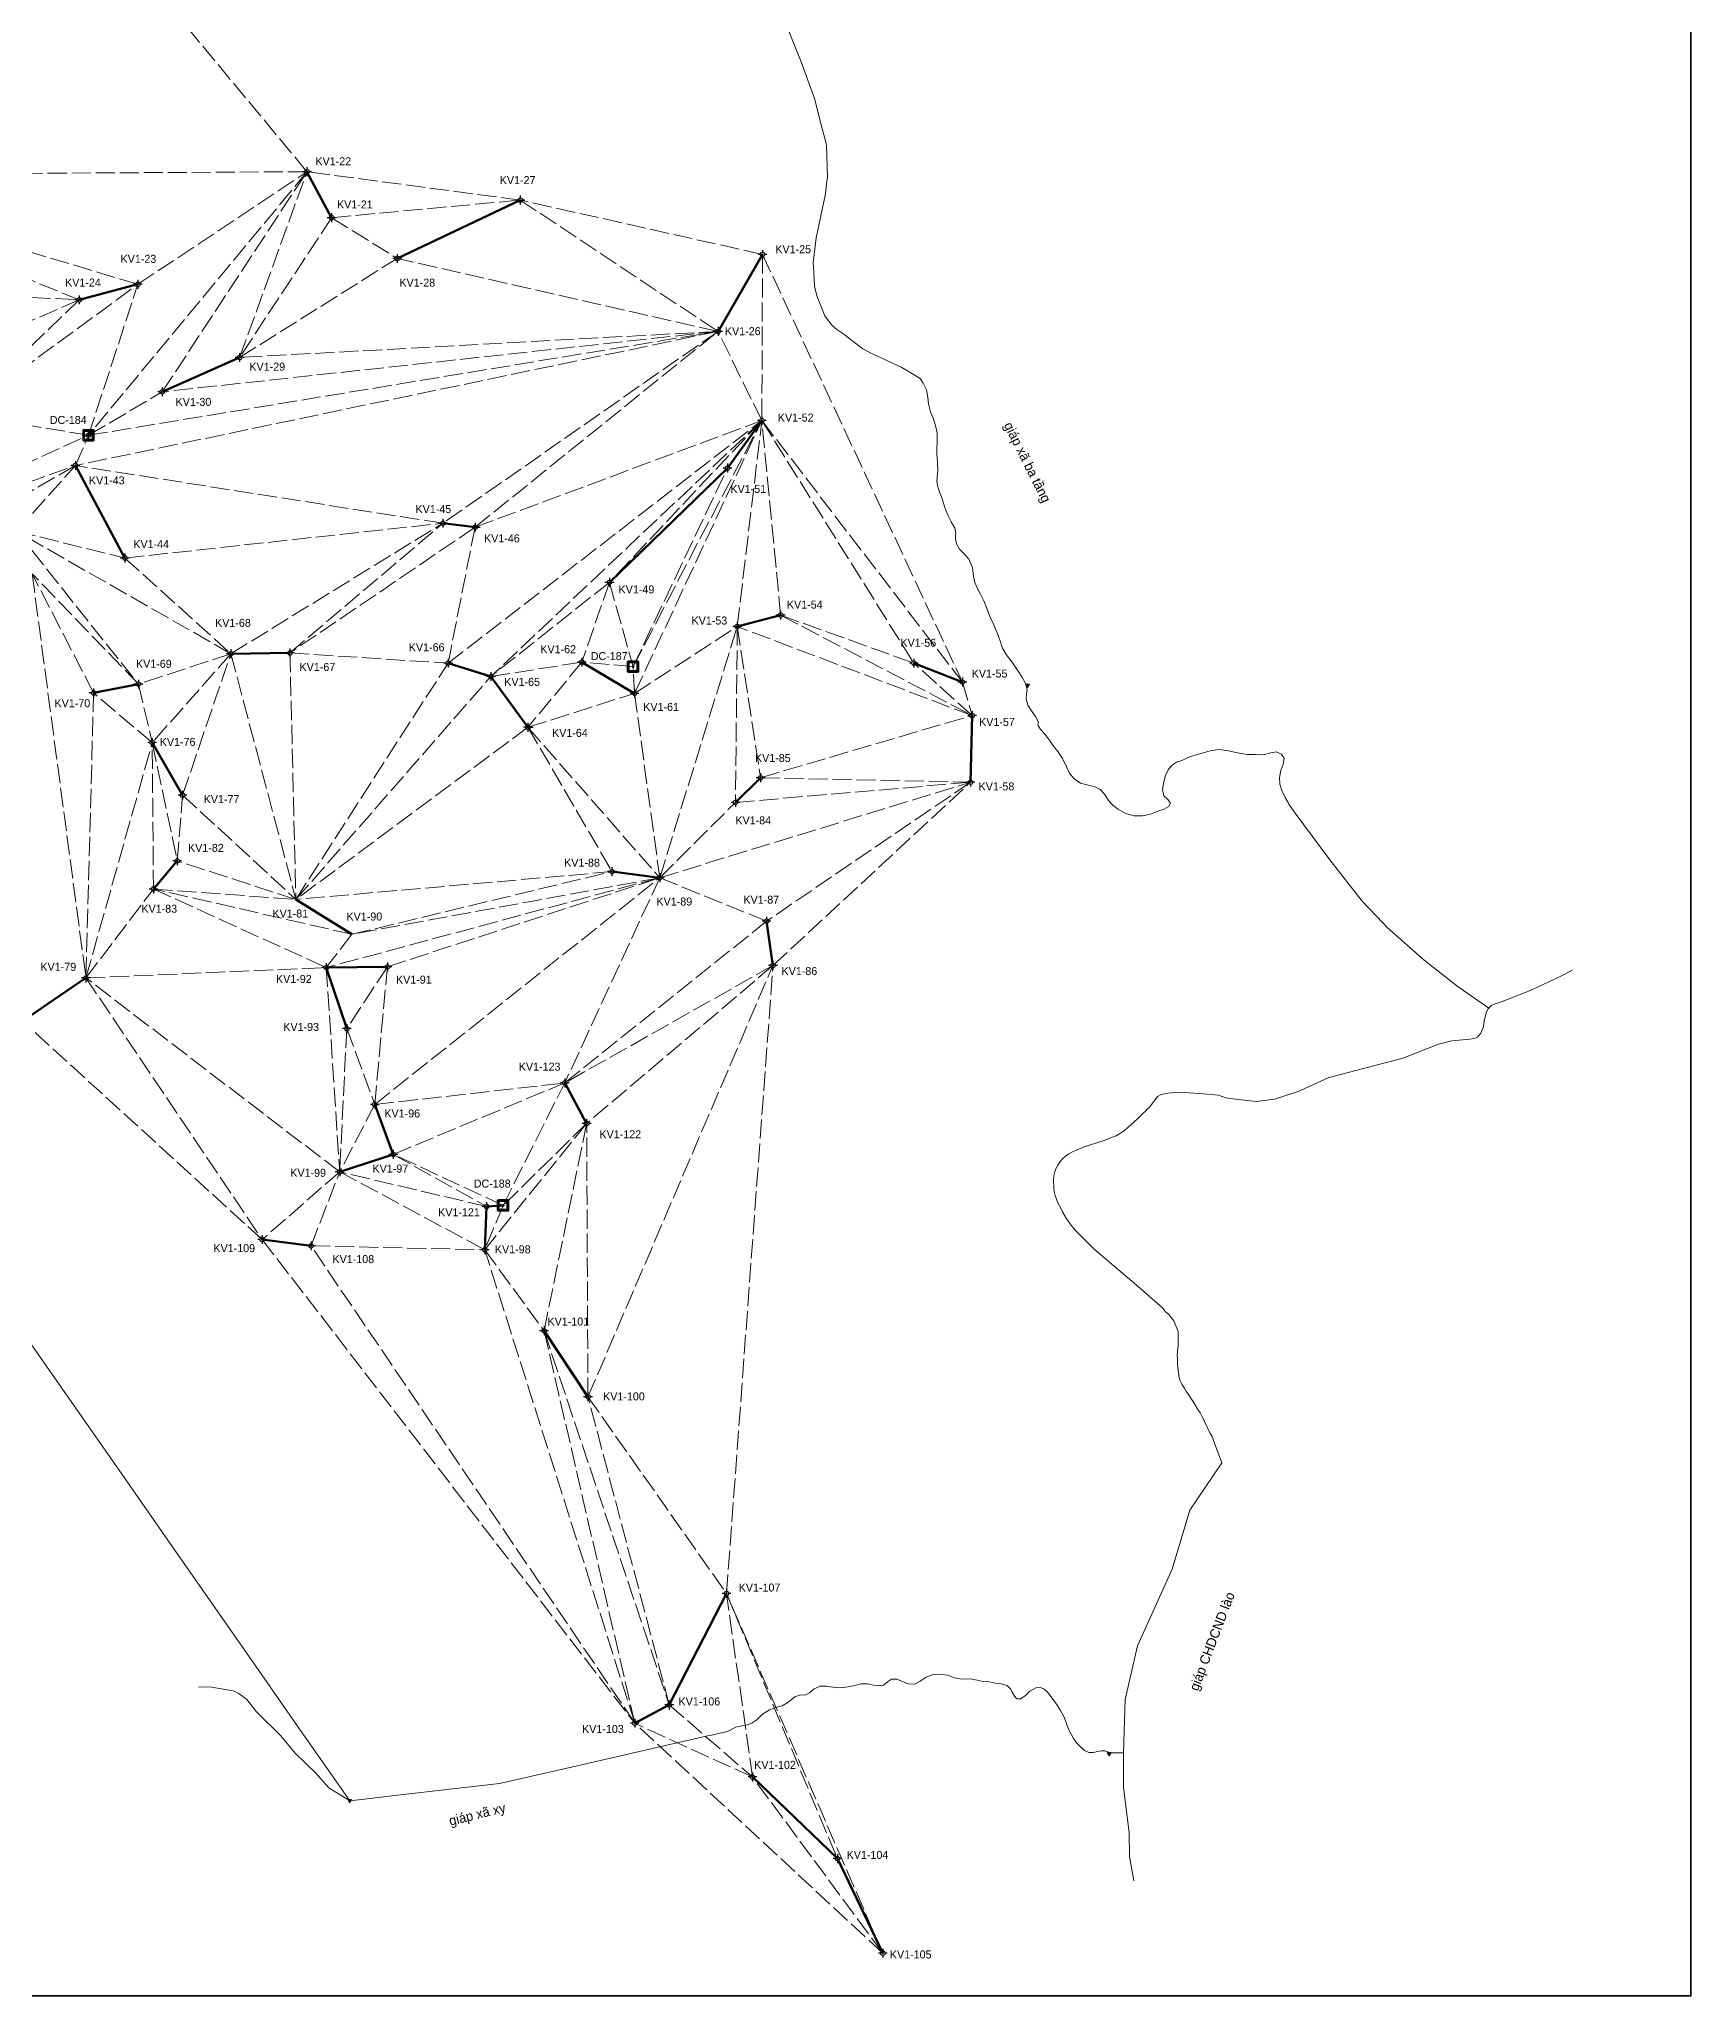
# Model space of a CAD drawing. Header units: metres. Extents: x 548690 to 557372, y 1818779 to 1828725.
# Drawn here: x 552214 to 557372, y 1818779 to 1824892 of the extents above; entities that cross this region are included whole.
import ezdxf
from ezdxf.enums import TextEntityAlignment as Align

# ---------------------------------------------------------------- set-up
doc = ezdxf.new("R2010")
doc.units = ezdxf.units.M
doc.header["$LTSCALE"] = 10
doc.linetypes.add('DOT_DASHED', pattern=[7.7, 5, -1.2, 0.3, -1.2])
doc.linetypes.add('LONG_DASHED', pattern=[7.5, 6, -1.5])
for name, color, linetype, lineweight in [('14', 7, 'Continuous', 70), ('3', 7, 'Continuous', 70), ('40', 7, 'Continuous', 13), ('46', 7, 'Continuous', 13), ('47', 7, 'Continuous', 13), ('55', 7, 'Continuous', 35), ('8', 7, 'Continuous', 25), ('9', 7, 'LONG_DASHED', 13)]:
    doc.layers.add(name, color=color, linetype=linetype, lineweight=lineweight)

msp = doc.modelspace()

# ---------------------------------------------------------------- hatches: boundary and pattern name
at = {"layer": '14'}
for points in [[(552368.8, 1823654.64, 1), (552366.4, 1823654.64, 1)], [(554069.86, 1822931.9, 1), (554067.46, 1822931.9, 1)], [(553663.81, 1821248.74, 1), (553661.41, 1821248.74, 1)]]:
    msp.add_hatch(color=256, dxfattribs=at).paths.add_polyline_path(points)
at = {"layer": '47'}
for points in [[(555294.3, 1822876.82), (555306.3, 1822876.82), (555300.3, 1822866.43)], [(555294.3, 1822876.82), (555306.3, 1822876.82), (555300.3, 1822866.43)], [(555549.55, 1819539.45), (555561.55, 1819539.45), (555555.55, 1819529.06)], [(553177.27, 1819392.71), (553189.27, 1819392.71), (553183.27, 1819382.32)]]:
    msp.add_hatch(color=256, dxfattribs=at).paths.add_polyline_path(points)
at = {"layer": '8'}
for points in [[(553051.8, 1824477.94, 1), (553048.5, 1824477.94, 1)], [(553718.03, 1824389.44, 1), (553714.73, 1824389.44, 1)], [(553128.83, 1824334.34, 1), (553125.53, 1824334.34, 1)], [(553333.3, 1824207, 1), (553330, 1824207, 1)], [(554474.5, 1824219.59, 1), (554471.2, 1824219.59, 1)], [(552523.59, 1824126.22, 1), (552520.29, 1824126.22, 1)], [(552340.32, 1824077.59, 1), (552337.02, 1824077.59, 1)], [(554335.56, 1823979.18, 1), (554332.26, 1823979.18, 1)], [(552841.4, 1823897.69, 1), (552838.1, 1823897.69, 1)], [(552599.73, 1823790.39, 1), (552596.43, 1823790.39, 1)], [(552369.27, 1823654.61, 1), (552365.97, 1823654.61, 1)], [(554472.38, 1823700.6, 1), (554469.08, 1823700.6, 1)], [(552328.42, 1823560.12, 1), (552325.12, 1823560.12, 1)], [(554365.15, 1823552.19, 1), (554361.85, 1823552.19, 1)], [(553476.53, 1823379.83, 1), (553473.23, 1823379.83, 1)], [(553576.54, 1823367.32, 1), (553573.24, 1823367.32, 1)], [(552483.08, 1823271.2, 1), (552479.78, 1823271.2, 1)], [(553996.14, 1823194.99, 1), (553992.84, 1823194.99, 1)], [(554395.74, 1823057.37, 1), (554392.44, 1823057.37, 1)], [(554531.16, 1823092.61, 1), (554527.86, 1823092.61, 1)], [(552814.08, 1822972.18, 1), (552810.78, 1822972.18, 1)], [(552998.54, 1822974.49, 1), (552995.24, 1822974.49, 1)], [(553492.45, 1822942.53, 1), (553489.15, 1822942.53, 1)], [(553910.44, 1822945.72, 1), (553907.14, 1822945.72, 1)], [(554946.94, 1822942.91, 1), (554943.64, 1822942.91, 1)], [(552525.2, 1822877.31, 1), (552521.9, 1822877.31, 1)], [(553626.31, 1822901.29, 1), (553623.01, 1822901.29, 1)], [(555098.78, 1822883.78, 1), (555095.48, 1822883.78, 1)], [(552385.37, 1822849.55, 1), (552382.07, 1822849.55, 1)], [(554074.92, 1822848.25, 1), (554071.62, 1822848.25, 1)], [(553741.96, 1822742.3, 1), (553738.66, 1822742.3, 1)], [(555129.12, 1822779.15, 1), (555125.82, 1822779.15, 1)], [(552568.43, 1822694.53, 1), (552565.13, 1822694.53, 1)], [(554468.59, 1822584.94, 1), (554465.29, 1822584.94, 1)], [(555124.15, 1822570.75, 1), (555120.85, 1822570.75, 1)], [(552663.26, 1822530.47, 1), (552659.96, 1822530.47, 1)], [(554389.95, 1822507.71, 1), (554386.65, 1822507.71, 1)], [(552646.55, 1822324.94, 1), (552643.25, 1822324.94, 1)], [(554004.36, 1822291.56, 1), (554001.06, 1822291.56, 1)], [(554153.56, 1822272.42, 1), (554150.26, 1822272.42, 1)], [(552572.09, 1822237.15, 1), (552568.79, 1822237.15, 1)], [(554487.11, 1822136.74, 1), (554483.81, 1822136.74, 1)], [(552361.35, 1821959.38, 1), (552358.05, 1821959.38, 1)], [(553112.17, 1821991.59, 1), (553108.87, 1821991.59, 1)], [(553302.77, 1821993.9, 1), (553299.47, 1821993.9, 1)], [(554507.18, 1821998.48, 1), (554503.88, 1821998.48, 1)], [(553176.12, 1821800.98, 1), (553172.82, 1821800.98, 1)], [(553856.87, 1821631.31, 1), (553853.57, 1821631.31, 1)], [(553263.41, 1821564.01, 1), (553260.11, 1821564.01, 1)], [(553925.2, 1821504.67, 1), (553921.9, 1821504.67, 1)], [(553321.24, 1821408.25, 1), (553317.94, 1821408.25, 1)], [(553153.95, 1821353.58, 1), (553150.65, 1821353.58, 1)], [(553612.52, 1821245.42, 1), (553609.22, 1821245.42, 1)], [(552911.68, 1821142.06, 1), (552908.38, 1821142.06, 1)], [(553064.48, 1821122.27, 1), (553061.18, 1821122.27, 1)], [(553606.96, 1821110.36, 1), (553603.66, 1821110.36, 1)], [(553792.12, 1820857.39, 1), (553788.82, 1820857.39, 1)], [(553929.43, 1820651.01, 1), (553926.13, 1820651.01, 1)], [(554362.14, 1820036.27, 1), (554358.84, 1820036.27, 1)], [(554183.32, 1819688.29, 1), (554180.02, 1819688.29, 1)], [(554075.7, 1819631.27, 1), (554072.4, 1819631.27, 1)], [(554442.95, 1819463.19, 1), (554439.65, 1819463.19, 1)], [(554708.4, 1819208.23, 1), (554705.1, 1819208.23, 1)], [(554850.23, 1818912.85, 1), (554846.93, 1818912.85, 1)]]:
    msp.add_hatch(color=256, dxfattribs=at).paths.add_polyline_path(points)

# ---------------------------------------------------------------- linework, layer by layer
at = {"layer": '14'}
for p, q in [((553050.13, 1824477.97), (553127.16, 1824334.37)), ((553331.63, 1824207.03), (553716.36, 1824389.47)), ((554333.89, 1823979.21), (554472.83, 1824219.62)), ((552338.65, 1824077.62), (552521.92, 1824126.25)), ((552839.73, 1823897.72), (552598.06, 1823790.42)), ((552481.41, 1823271.23), (552326.75, 1823560.15)), ((553474.86, 1823379.86), (553574.87, 1823367.35)), ((552996.87, 1822974.52), (552812.41, 1822972.21)), ((554945.27, 1822942.94), (555097.11, 1822883.81)), ((552383.7, 1822849.58), (552523.53, 1822877.34)), ((555127.45, 1822779.18), (555122.48, 1822570.78)), ((552566.76, 1822694.56), (552661.59, 1822530.5)), ((552359.68, 1821959.41), (552161.82, 1821824.34)), ((553110.5, 1821991.62), (553301.1, 1821993.93)), ((553174.45, 1821801.01), (553110.5, 1821991.62)), ((553923.53, 1821504.7), (553855.2, 1821631.34)), ((553261.74, 1821564.04), (553319.57, 1821408.28)), ((553319.57, 1821408.28), (553152.28, 1821353.61)), ((553610.85, 1821245.45), (553605.29, 1821110.39)), ((553062.81, 1821122.3), (552910.01, 1821142.09)), ((553790.45, 1820857.42), (553927.76, 1820651.04)), ((554706.73, 1819208.26), (554848.56, 1818912.88))]:
    msp.add_line(p, q, dxfattribs=at)
for points in [[(552381.6, 1823640.64), (552353.6, 1823640.64), (552353.6, 1823668.64), (552351.6, 1823670.64), (552351.6, 1823638.64), (552383.6, 1823638.64)], [(552351.6, 1823670.64), (552383.6, 1823670.64), (552383.6, 1823638.64), (552381.6, 1823640.64), (552381.6, 1823668.64), (552353.6, 1823668.64)], [(552353.6, 1823668.64), (552381.6, 1823668.64), (552381.6, 1823640.64), (552353.6, 1823640.64)], [(554082.66, 1822917.9), (554054.66, 1822917.9), (554054.66, 1822945.9), (554052.66, 1822947.9), (554052.66, 1822915.9), (554084.66, 1822915.9)], [(554052.66, 1822947.9), (554084.66, 1822947.9), (554084.66, 1822915.9), (554082.66, 1822917.9), (554082.66, 1822945.9), (554054.66, 1822945.9)], [(554054.66, 1822945.9), (554082.66, 1822945.9), (554082.66, 1822917.9), (554054.66, 1822917.9)], [(553676.61, 1821234.74), (553648.61, 1821234.74), (553648.61, 1821262.74), (553646.61, 1821264.74), (553646.61, 1821232.74), (553678.61, 1821232.74)], [(553646.61, 1821264.74), (553678.61, 1821264.74), (553678.61, 1821232.74), (553676.61, 1821234.74), (553676.61, 1821262.74), (553648.61, 1821262.74)], [(553648.61, 1821262.74), (553676.61, 1821262.74), (553676.61, 1821234.74), (553648.61, 1821234.74)]]:
    msp.add_lwpolyline(points, close=True, dxfattribs=at)
for points in [[(554470.71, 1823700.63), (554363.48, 1823552.22), (553994.47, 1823195.02)], [(554074.03, 1819631.3), (554181.65, 1819688.32), (554360.47, 1820036.3)]]:
    msp.add_lwpolyline(points, dxfattribs=at)
for centre in [(552367.6, 1823654.64), (554068.66, 1822931.9), (553662.61, 1821248.74)]:
    msp.add_circle(centre, 1.2, dxfattribs=at)
at = {"layer": '3', "lineweight": 53}
for p, q in [((554529.49, 1823092.64), (554394.07, 1823057.4)), ((554466.92, 1822584.97), (554388.28, 1822507.74))]:
    msp.add_line(p, q, dxfattribs=at)
at = {"layer": '3'}
for p, q in [((553908.77, 1822945.75), (554073.25, 1822848.28)), ((552644.88, 1822324.97), (552570.42, 1822237.18)), ((554002.69, 1822291.59), (554151.89, 1822272.45)), ((553190.23, 1822095.71), (553015.41, 1822204.68)), ((554485.44, 1822136.77), (554505.51, 1821998.5)), ((553610.85, 1821245.45), (553662.61, 1821248.74)), ((554441.28, 1819463.22), (554706.73, 1819208.26))]:
    msp.add_line(p, q, dxfattribs=at)
msp.add_lwpolyline([(553740.29, 1822742.33), (553624.64, 1822901.32), (553490.78, 1822942.56)], dxfattribs=at)
at = {"layer": '40'}
msp.add_line((556242.21, 1821648.14), (556365.36, 1821680.57), dxfattribs=at)
for points in [[(556741.63, 1821864.95), (556749.08, 1821873.34), (556760.89, 1821879), (556783.21, 1821885.71), (556813.23, 1821896.9), (556877.96, 1821923.41), (556966.24, 1821964.63), (557002.52, 1821984.14)], [(556724.43, 1821808.04), (556726.87, 1821825.19), (556733.51, 1821853.23), (556739.66, 1821862.74), (556741.63, 1821864.95)], [(556480.73, 1821712.35), (556584.1, 1821752.1), (556625.65, 1821762.99), (556682.34, 1821767.83), (556696.49, 1821770.24), (556706.15, 1821774.27), (556715.87, 1821787), (556723.86, 1821804.08), (556724.43, 1821808.04)], [(556365.36, 1821680.57), (556469.17, 1821707.91), (556480.73, 1821712.35)], [(556143.11, 1821604.05), (556153.01, 1821607.25), (556241.63, 1821647.99), (556242.21, 1821648.14)], [(555599.96, 1819538.54), (555605.29, 1819705.11), (555643.53, 1819873.23), (555752.78, 1820112.42), (555807.43, 1820296.93), (555855.23, 1820368.01), (555907.91, 1820444.99), (555884.04, 1820506.25), (555876.64, 1820528.72), (555871.47, 1820536), (555853.71, 1820573.94), (555850.22, 1820581.11), (555845.54, 1820588.67), (555839.56, 1820601.05), (555832.96, 1820611.66), (555825.47, 1820623.29), (555816.65, 1820637.34), (555808.45, 1820649.84), (555801.18, 1820660.97), (555795.2, 1820670.02), (555789.39, 1820679.08), (555782.27, 1820690.41), (555777.38, 1820700.44), (555774.02, 1820710.66), (555769.24, 1820749.6), (555768.68, 1820769.21), (555767.61, 1820781.29), (555771.14, 1820811.26), (555771.3, 1820824.57), (555771.13, 1820835.5), (555771.05, 1820844.21), (555770.62, 1820855.2), (555757.49, 1820888.01), (555742.19, 1820907.85), (555729.95, 1820917.75), (555724.09, 1820926.88), (555654.71, 1820987.98), (555646.97, 1820994.4), (555509.1, 1821112.38), (555496.3, 1821125.1), (555480.29, 1821140.21), (555465.83, 1821154.56), (555451.69, 1821169.11), (555440.02, 1821182.49), (555430.64, 1821195.44), (555421.43, 1821208.42), (555410.19, 1821229.18), (555404.13, 1821240.29), (555395.32, 1821257.28), (555386.97, 1821279.77), (555384.13, 1821292.2), (555382.41, 1821302.35), (555381.21, 1821327.23), (555383.04, 1821342.46), (555385.53, 1821354.23), (555389.85, 1821365.17), (555395.09, 1821374.94), (555402.04, 1821385.5), (555410.26, 1821394.76), (555419.39, 1821402.99), (555429.2, 1821409.76), (555439.35, 1821415.18), (555452.05, 1821420.9), (555465.52, 1821426.63), (555474.77, 1821430.91), (555540.11, 1821451.9), (555552.43, 1821456.37), (555577.75, 1821466.33), (555597.21, 1821478.19), (555602.28, 1821481.57), (555614.13, 1821492.58), (555633.4, 1821510.25), (555644.22, 1821519.46), (555651.68, 1821526.38), (555659.98, 1821534.35), (555668.64, 1821542.79), (555675.56, 1821549.99), (555680.22, 1821555.11), (555685.44, 1821561.33), (555691.02, 1821568.2), (555702.2, 1821582.37), (555706.85, 1821589.05), (555718.02, 1821594.81)], [(555718.02, 1821594.81), (555738.73, 1821599.81), (555775.66, 1821602.67), (555850.64, 1821597.83), (555896.73, 1821592.87), (555920.19, 1821585.04), (555949.79, 1821580.89), (556015.09, 1821573.63), (556071.57, 1821580.88), (556143.11, 1821604.05)], [(555632.7, 1819138.6), (555619.01, 1819215.79), (555617.62, 1819289.6), (555599.83, 1819430.39), (555599.87, 1819535.62), (555599.96, 1819538.54)]]:
    msp.add_lwpolyline(points, dxfattribs=at)
at = {"layer": '46'}
for p, q in [((553880.72, 1819495.45), (554301.45, 1819591.39)), ((555560.25, 1819538.57), (555599.96, 1819538.54)), ((553183.42, 1819388.91), (553247.88, 1819396.39)), ((553247.88, 1819396.39), (553305.73, 1819403.09))]:
    msp.add_line(p, q, dxfattribs=at)
for points in [[(554201.73, 1825673.07), (554288.02, 1825553.73), (554354.56, 1825475.96), (554421.56, 1825405.55), (554463.7, 1825338.26), (554468.56, 1825312.36), (554467.28, 1825265.09), (554465.66, 1825200.78), (554463.11, 1825162.45), (554501.8, 1825065.1), (554543.73, 1824945.24), (554593.14, 1824820.89), (554635.06, 1824707.03), (554656.29, 1824624.61)], [(554656.29, 1824624.61), (554672.49, 1824561.7), (554675.91, 1824458.42), (554673.42, 1824449.45), (554669.58, 1824408.43), (554640.69, 1824271.39), (554630.86, 1824193.49), (554632.63, 1824164.31), (554635.26, 1824119.97), (554642.69, 1824090.51), (554667.22, 1824027.99)], [(554667.22, 1824027.99), (554687.92, 1824000), (554705.42, 1823985.13), (554726.9, 1823969.99), (554751.79, 1823950.44), (554786.45, 1823925.05)], [(554912.7, 1823863.17), (554908, 1823865.88), (554843.16, 1823896.94), (554811.34, 1823911.37), (554786.45, 1823925.05)], [(554965.51, 1823831.97), (554940.9, 1823846.91), (554912.7, 1823863.17)], [(554965.51, 1823831.97), (554974.74, 1823817.91), (554984.82, 1823796.67), (554989.58, 1823772.32), (554991.31, 1823752.71), (554997.29, 1823727.92), (555006.09, 1823707.69), (555013.27, 1823685.08), (555017.96, 1823661.31), (555018.36, 1823634.4), (555017.34, 1823610.97), (555017.74, 1823592.93)], [(555017.74, 1823592.93), (555017.84, 1823588.16), (555019.51, 1823567.82), (555020.59, 1823543.76), (555018.04, 1823524.67), (555017.14, 1823511.31), (555018.84, 1823500.32)], [(555018.84, 1823500.32), (555019.57, 1823495.57), (555021.05, 1823491.09), (555025.48, 1823477.62), (555033.43, 1823456.71)], [(555033.43, 1823456.71), (555033.7, 1823456.01), (555042.73, 1823428.81), (555045.74, 1823420.93)], [(555045.74, 1823420.93), (555052, 1823404.56), (555062.07, 1823384.62), (555073.13, 1823364.95), (555076.66, 1823348.61), (555075.99, 1823340.88)], [(555075.99, 1823340.88), (555075.12, 1823330.8), (555078.22, 1823315.58), (555088.2, 1823298.84), (555101.33, 1823285.09), (555117.36, 1823267.75), (555127.92, 1823243.27)], [(555127.92, 1823243.27), (555128.78, 1823241.27), (555131.33, 1823213.46), (555135.49, 1823194.28), (555143.88, 1823176.19), (555145.66, 1823173)], [(555145.66, 1823173), (555154.04, 1823158.01), (555163.8, 1823137.01), (555174.54, 1823111.33), (555174.89, 1823110.44)], [(555174.89, 1823110.44), (555185.1, 1823084.75), (555195.05, 1823062.07)], [(555195.05, 1823062.07), (555196.46, 1823058.85), (555205.48, 1823037.91), (555213.4, 1823017.47)], [(555213.4, 1823017.47), (555214.06, 1823015.76), (555221.94, 1822989.74), (555233.7, 1822970.29), (555251.27, 1822947.31), (555268.76, 1822921.25), (555282.39, 1822899.55), (555294.66, 1822879.44), (555299.55, 1822860.2), (555297.47, 1822845.68), (555295.88, 1822830.78), (555301.6, 1822811.93), (555315.51, 1822790.27), (555325.29, 1822776.56), (555334.8, 1822758.89), (555333.12, 1822752.13), (555333.56, 1822748.4), (555340.37, 1822737.55), (555355.95, 1822720.3), (555370.73, 1822698.73), (555381.69, 1822683.56), (555395.16, 1822666.94), (555410.23, 1822645.41), (555422.06, 1822619.12), (555431.59, 1822598.83), (555445.47, 1822582.4), (555466.37, 1822568.26), (555489.45, 1822561.51), (555509.13, 1822557.71), (555527.47, 1822547.93), (555542.47, 1822531.92), (555553.2, 1822513.81), (555565.97, 1822500.6), (555583.1, 1822486.31), (555607.82, 1822473.05), (555633.88, 1822465.78), (555660.05, 1822466.24), (555684.14, 1822470.68), (555707.5, 1822480.13), (555727.15, 1822486.53), (555742.04, 1822494.84), (555746.64, 1822505.29), (555739.83, 1822516.14), (555726.49, 1822527.97), (555721.88, 1822548.55), (555726.06, 1822572.35), (555731.53, 1822591.49), (555740.47, 1822612.07), (555752.89, 1822625.56), (555765.95, 1822632.93), (555782.6, 1822638.97), (555809.26, 1822650.82), (555839.11, 1822659.58), (555871.39, 1822668.78), (555897.98, 1822673.08), (555923.24, 1822670.08), (555956.08, 1822662.15), (555986.63, 1822657.59), (556011.36, 1822657.88), (556036.45, 1822656.32), (556060.02, 1822662.74), (556076.75, 1822665.44), (556093.57, 1822658.68)], [(556093.57, 1822658.68), (556102.23, 1822644.55), (556098.57, 1822627.37), (556091.48, 1822607.16), (556087.76, 1822585.6), (556088.73, 1822565.03), (556094.65, 1822544.46), (556105.59, 1822523.31), (556114.7, 1822507.78), (556115.84, 1822504.27), (556116.78, 1822502.36)], [(556116.78, 1822502.36), (556126.71, 1822487.37), (556136.18, 1822474.57)], [(556136.18, 1822474.57), (556244.36, 1822328.38), (556345.82, 1822199.17), (556409.94, 1822131.5)], [(556409.94, 1822131.5), (556423.37, 1822117.33), (556539.51, 1822014.58), (556640.96, 1821934.59), (556741.63, 1821864.95)], [(552144.62, 1820878.08), (552284.1, 1820678.13), (552479.77, 1820397.62), (552632.55, 1820178.61), (552899.37, 1819796.11)], [(553183.42, 1819388.91), (553118.04, 1819428.97), (553077.54, 1819475.28), (553013.43, 1819537.97), (552968.81, 1819592.3), (552892.35, 1819666.75), (552862.71, 1819705.7), (552837.27, 1819724.39), (552819.46, 1819732.3), (552782.8, 1819738.39), (552745.22, 1819744.36), (552711.22, 1819744.32)], [(552899.37, 1819796.11), (553006.2, 1819642.97), (553183.42, 1819388.91)], [(554301.45, 1819591.39), (554307.83, 1819592.85), (554363.41, 1819605.52)], [(553305.73, 1819403.09), (553651.52, 1819443.19), (553880.72, 1819495.45)]]:
    msp.add_lwpolyline(points, dxfattribs=at)
at = {"layer": '46', "linetype": 'DOT_DASHED'}
for points in [[(554363.41, 1819605.52), (554389.84, 1819618.85), (554408.21, 1819622.62), (554421.66, 1819624.78), (554439.72, 1819631.14), (554454.91, 1819642.12), (554473.28, 1819659.45), (554494.84, 1819673.22), (554517.05, 1819681.52), (554533.98, 1819685.12), (554552.14, 1819695.57), (554573.94, 1819713.6), (554591.9, 1819719.51), (554606.36, 1819719.31), (554620.04, 1819725.74), (554634.13, 1819738.63), (554652.49, 1819747.35), (554673.35, 1819747.33), (554685.02, 1819744.97)], [(554685.02, 1819744.97), (554692.92, 1819743.37), (554710.62, 1819741.66), (554733.38, 1819744.05), (554744.51, 1819745.99)], [(554744.51, 1819745.99), (554756.67, 1819748.11), (554780.75, 1819754.15), (554800.87, 1819754.19), (554819.9, 1819749.87), (554838.68, 1819748.88), (554850.6, 1819750.43), (554863.3, 1819760.23), (554876.2, 1819768.32), (554892.51, 1819768.49), (554905.08, 1819763.26), (554915.02, 1819759.33), (554921.94, 1819756.73)], [(554921.94, 1819756.73), (554928.91, 1819754.11), (554948.43, 1819753.06), (554965.42, 1819762.35), (554983.72, 1819775.3), (555002.55, 1819782.62), (555025.53, 1819784.31), (555050.28, 1819780.95), (555072.18, 1819773.33), (555094.15, 1819768.77), (555110.23, 1819769.65), (555127.1, 1819768.86), (555143.08, 1819765.64), (555161.59, 1819761.99), (555180.92, 1819760.04), (555199.89, 1819756.29), (555218.39, 1819753.95), (555236.82, 1819748.54), (555248.34, 1819737.36), (555253.01, 1819728.72), (555260.03, 1819716.13), (555267.64, 1819707.26), (555278.74, 1819707.11), (555278.87, 1819707.2), (555293.61, 1819717.03), (555308.23, 1819731.58), (555326.04, 1819741.27), (555339.72, 1819742.73)], [(555339.72, 1819742.73), (555351.14, 1819738.68), (555362.85, 1819728.4), (555377.5, 1819709.27), (555392.9, 1819687.46), (555403.12, 1819671.31), (555415.41, 1819649.87), (555422.68, 1819630.31), (555428.8, 1819612.95), (555430.74, 1819608.87)], [(555430.74, 1819608.87), (555436.56, 1819596.65), (555444.13, 1819583.11), (555455.01, 1819568.79), (555467.79, 1819555.56), (555478.79, 1819546.36), (555492.4, 1819539.8), (555505.58, 1819539.31), (555520.59, 1819543.12), (555530.97, 1819545.36), (555542.14, 1819544.64), (555551.46, 1819542.24), (555560.25, 1819538.57)]]:
    msp.add_lwpolyline(points, dxfattribs=at)
at = {"layer": '47'}
for points in [[(555294.3, 1822876.82), (555306.3, 1822876.82), (555300.3, 1822866.43)], [(555294.3, 1822876.82), (555306.3, 1822876.82), (555300.3, 1822866.43)], [(555549.55, 1819539.45), (555561.55, 1819539.45), (555555.55, 1819529.06)], [(553177.27, 1819392.71), (553189.27, 1819392.71), (553183.27, 1819382.32)]]:
    msp.add_lwpolyline(points, close=True, dxfattribs=at)
at = {"layer": '55'}
msp.add_lwpolyline([(548689.76, 1828239.62), (557372.29, 1828239.62), (557372.29, 1818779.47), (548689.76, 1818779.47)], close=True, dxfattribs=at)
at = {"layer": '8'}
for p, q in [((553043.26, 1824477.97), (553036.38, 1824477.97)), ((553050.13, 1824491.72), (553050.13, 1824484.84)), ((553050.13, 1824471.1), (553050.13, 1824464.22)), ((553063.88, 1824477.97), (553057, 1824477.97)), ((553709.49, 1824389.47), (553702.61, 1824389.47)), ((553716.36, 1824403.22), (553716.36, 1824396.34)), ((553730.11, 1824389.47), (553723.23, 1824389.47)), ((553120.29, 1824334.37), (553113.41, 1824334.37)), ((553127.16, 1824348.12), (553127.16, 1824341.24)), ((553127.16, 1824327.5), (553127.16, 1824320.62)), ((553140.91, 1824334.37), (553134.03, 1824334.37)), ((553716.36, 1824382.6), (553716.36, 1824375.72)), ((553324.76, 1824207.03), (553317.88, 1824207.03)), ((553331.63, 1824220.78), (553331.63, 1824213.9)), ((553345.38, 1824207.03), (553338.5, 1824207.03)), ((554465.96, 1824219.62), (554459.08, 1824219.62)), ((554472.83, 1824233.37), (554472.83, 1824226.49)), ((554472.83, 1824212.75), (554472.83, 1824205.87)), ((554486.58, 1824219.62), (554479.7, 1824219.62)), ((553331.63, 1824200.16), (553331.63, 1824193.28)), ((552338.65, 1824091.37), (552338.65, 1824084.49)), ((552515.05, 1824126.25), (552508.17, 1824126.25)), ((552521.92, 1824140), (552521.92, 1824133.12)), ((552521.92, 1824119.38), (552521.92, 1824112.5)), ((552535.67, 1824126.25), (552528.79, 1824126.25)), ((552331.78, 1824077.62), (552324.9, 1824077.62)), ((552338.65, 1824070.75), (552338.65, 1824063.87)), ((552352.4, 1824077.62), (552345.52, 1824077.62)), ((554327.02, 1823979.21), (554320.14, 1823979.21)), ((554333.89, 1823992.96), (554333.89, 1823986.08)), ((554333.89, 1823972.34), (554333.89, 1823965.46)), ((554347.64, 1823979.21), (554340.76, 1823979.21)), ((552839.73, 1823911.47), (552839.73, 1823904.59)), ((552832.86, 1823897.72), (552825.98, 1823897.72)), ((552839.73, 1823890.85), (552839.73, 1823883.97)), ((552853.48, 1823897.72), (552846.6, 1823897.72)), ((552591.19, 1823790.42), (552584.31, 1823790.42)), ((552598.06, 1823804.17), (552598.06, 1823797.29)), ((552598.06, 1823783.55), (552598.06, 1823776.67)), ((552611.81, 1823790.42), (552604.93, 1823790.42)), ((552360.73, 1823654.64), (552353.85, 1823654.64)), ((552367.6, 1823668.39), (552367.6, 1823661.51)), ((552381.35, 1823654.64), (552374.47, 1823654.64)), ((554463.84, 1823700.63), (554456.96, 1823700.63)), ((554470.71, 1823714.38), (554470.71, 1823707.5)), ((554470.71, 1823693.76), (554470.71, 1823686.88)), ((554484.46, 1823700.63), (554477.58, 1823700.63)), ((552367.6, 1823647.77), (552367.6, 1823640.89)), ((552319.88, 1823560.15), (552313, 1823560.15)), ((552326.75, 1823573.9), (552326.75, 1823567.02)), ((552326.75, 1823553.28), (552326.75, 1823546.4)), ((552340.5, 1823560.15), (552333.62, 1823560.15)), ((554356.61, 1823552.22), (554349.73, 1823552.22)), ((554363.48, 1823565.97), (554363.48, 1823559.09)), ((554363.48, 1823545.35), (554363.48, 1823538.47)), ((554377.23, 1823552.22), (554370.35, 1823552.22)), ((553467.99, 1823379.86), (553461.11, 1823379.86)), ((553474.86, 1823393.61), (553474.86, 1823386.73)), ((553474.86, 1823372.99), (553474.86, 1823366.11)), ((553488.61, 1823379.86), (553481.73, 1823379.86)), ((553568, 1823367.35), (553561.12, 1823367.35)), ((553574.87, 1823381.1), (553574.87, 1823374.22)), ((553574.87, 1823360.48), (553574.87, 1823353.6)), ((553588.62, 1823367.35), (553581.74, 1823367.35)), ((552474.54, 1823271.23), (552467.66, 1823271.23)), ((552481.41, 1823284.98), (552481.41, 1823278.1)), ((552481.41, 1823264.36), (552481.41, 1823257.48)), ((552495.16, 1823271.23), (552488.28, 1823271.23)), ((553987.6, 1823195.02), (553980.72, 1823195.02)), ((553994.47, 1823208.77), (553994.47, 1823201.89)), ((553994.47, 1823188.15), (553994.47, 1823181.27)), ((554008.22, 1823195.02), (554001.34, 1823195.02)), ((554529.49, 1823106.39), (554529.49, 1823099.51)), ((554387.2, 1823057.4), (554380.32, 1823057.4)), ((554394.07, 1823071.15), (554394.07, 1823064.27)), ((554394.07, 1823050.53), (554394.07, 1823043.65)), ((554407.82, 1823057.4), (554400.94, 1823057.4)), ((554522.62, 1823092.64), (554515.74, 1823092.64)), ((554529.49, 1823085.77), (554529.49, 1823078.89)), ((554543.24, 1823092.64), (554536.36, 1823092.64)), ((552812.41, 1822985.96), (552812.41, 1822979.08)), ((552996.87, 1822988.27), (552996.87, 1822981.39)), ((552805.54, 1822972.21), (552798.66, 1822972.21)), ((552812.41, 1822965.34), (552812.41, 1822958.46)), ((552826.16, 1822972.21), (552819.28, 1822972.21)), ((552990, 1822974.52), (552983.12, 1822974.52)), ((552996.87, 1822967.65), (552996.87, 1822960.77)), ((553010.62, 1822974.52), (553003.74, 1822974.52)), ((553483.91, 1822942.56), (553477.03, 1822942.56)), ((553490.78, 1822956.31), (553490.78, 1822949.43)), ((553490.78, 1822935.69), (553490.78, 1822928.81)), ((553504.53, 1822942.56), (553497.65, 1822942.56)), ((553901.9, 1822945.75), (553895.02, 1822945.75)), ((553908.77, 1822959.5), (553908.77, 1822952.62)), ((553908.77, 1822938.88), (553908.77, 1822932)), ((553922.52, 1822945.75), (553915.64, 1822945.75)), ((554938.4, 1822942.94), (554931.52, 1822942.94)), ((554945.27, 1822956.69), (554945.27, 1822949.81)), ((554945.27, 1822936.07), (554945.27, 1822929.19)), ((554959.02, 1822942.94), (554952.14, 1822942.94)), ((552383.7, 1822863.33), (552383.7, 1822856.45)), ((552516.66, 1822877.34), (552509.78, 1822877.34)), ((552523.53, 1822891.09), (552523.53, 1822884.21)), ((552523.53, 1822870.47), (552523.53, 1822863.59)), ((552537.28, 1822877.34), (552530.4, 1822877.34)), ((553617.77, 1822901.32), (553610.89, 1822901.32)), ((553624.64, 1822915.07), (553624.64, 1822908.19)), ((553624.64, 1822894.45), (553624.64, 1822887.57)), ((553638.39, 1822901.32), (553631.51, 1822901.32)), ((554073.25, 1822862.03), (554073.25, 1822855.15)), ((555090.24, 1822883.81), (555083.36, 1822883.81)), ((555097.11, 1822897.56), (555097.11, 1822890.68)), ((555097.11, 1822876.94), (555097.11, 1822870.06)), ((555110.86, 1822883.81), (555103.98, 1822883.81)), ((552376.83, 1822849.58), (552369.95, 1822849.58)), ((552383.7, 1822842.71), (552383.7, 1822835.83)), ((552397.45, 1822849.58), (552390.57, 1822849.58)), ((554066.38, 1822848.28), (554059.5, 1822848.28)), ((554073.25, 1822841.41), (554073.25, 1822834.53)), ((554087, 1822848.28), (554080.12, 1822848.28)), ((553733.42, 1822742.33), (553726.54, 1822742.33)), ((553740.29, 1822756.08), (553740.29, 1822749.2)), ((553754.04, 1822742.33), (553747.16, 1822742.33)), ((555120.58, 1822779.18), (555113.7, 1822779.18)), ((555127.45, 1822792.93), (555127.45, 1822786.05)), ((555127.45, 1822772.31), (555127.45, 1822765.43)), ((555141.2, 1822779.18), (555134.32, 1822779.18)), ((552559.89, 1822694.56), (552553.01, 1822694.56)), ((552566.76, 1822708.31), (552566.76, 1822701.43)), ((552566.76, 1822687.69), (552566.76, 1822680.81)), ((552580.51, 1822694.56), (552573.63, 1822694.56)), ((553740.29, 1822735.46), (553740.29, 1822728.58)), ((554460.05, 1822584.97), (554453.17, 1822584.97)), ((554466.92, 1822598.72), (554466.92, 1822591.84)), ((554466.92, 1822578.1), (554466.92, 1822571.22)), ((554480.67, 1822584.97), (554473.79, 1822584.97)), ((555115.61, 1822570.78), (555108.73, 1822570.78)), ((555122.48, 1822584.53), (555122.48, 1822577.65)), ((555122.48, 1822563.91), (555122.48, 1822557.03)), ((555136.23, 1822570.78), (555129.35, 1822570.78)), ((552654.72, 1822530.5), (552647.84, 1822530.5)), ((552661.59, 1822544.25), (552661.59, 1822537.37)), ((552661.59, 1822523.63), (552661.59, 1822516.75)), ((552675.34, 1822530.5), (552668.46, 1822530.5)), ((554381.41, 1822507.74), (554374.53, 1822507.74)), ((554388.28, 1822521.49), (554388.28, 1822514.61)), ((554388.28, 1822500.87), (554388.28, 1822493.99)), ((554402.03, 1822507.74), (554395.15, 1822507.74)), ((552638.01, 1822324.97), (552631.13, 1822324.97)), ((552644.88, 1822338.72), (552644.88, 1822331.84)), ((552644.88, 1822318.1), (552644.88, 1822311.22)), ((552658.63, 1822324.97), (552651.75, 1822324.97)), ((552570.42, 1822250.93), (552570.42, 1822244.05)), ((553995.82, 1822291.59), (553988.94, 1822291.59)), ((554002.69, 1822305.34), (554002.69, 1822298.46)), ((554002.69, 1822284.72), (554002.69, 1822277.84)), ((554016.44, 1822291.59), (554009.56, 1822291.59)), ((554145.02, 1822272.45), (554138.14, 1822272.45)), ((554151.89, 1822286.2), (554151.89, 1822279.32)), ((554151.89, 1822265.58), (554151.89, 1822258.7)), ((554165.64, 1822272.45), (554158.76, 1822272.45)), ((552563.55, 1822237.18), (552556.67, 1822237.18)), ((552570.42, 1822230.31), (552570.42, 1822223.43)), ((552584.17, 1822237.18), (552577.29, 1822237.18)), ((554478.57, 1822136.77), (554471.69, 1822136.77)), ((554485.44, 1822150.52), (554485.44, 1822143.64)), ((554485.44, 1822129.9), (554485.44, 1822123.02)), ((554499.19, 1822136.77), (554492.31, 1822136.77)), ((553110.5, 1822005.37), (553110.5, 1821998.49)), ((553301.1, 1822007.68), (553301.1, 1822000.8)), ((554505.51, 1822012.25), (554505.51, 1822005.37)), ((552352.81, 1821959.41), (552345.93, 1821959.41)), ((552359.68, 1821973.16), (552359.68, 1821966.28)), ((552359.68, 1821952.54), (552359.68, 1821945.66)), ((552373.43, 1821959.41), (552366.55, 1821959.41)), ((553103.63, 1821991.62), (553096.75, 1821991.62)), ((553110.5, 1821984.75), (553110.5, 1821977.87)), ((553124.25, 1821991.62), (553117.37, 1821991.62)), ((553294.23, 1821993.93), (553287.35, 1821993.93)), ((553301.1, 1821987.06), (553301.1, 1821980.18)), ((553314.85, 1821993.93), (553307.97, 1821993.93)), ((554498.64, 1821998.5), (554491.76, 1821998.5)), ((554505.51, 1821991.63), (554505.51, 1821984.75)), ((554519.26, 1821998.5), (554512.38, 1821998.5)), ((553167.58, 1821801.01), (553160.7, 1821801.01)), ((553174.45, 1821814.76), (553174.45, 1821807.88)), ((553174.45, 1821794.14), (553174.45, 1821787.26)), ((553188.2, 1821801.01), (553181.32, 1821801.01)), ((553855.2, 1821645.09), (553855.2, 1821638.21)), ((553261.74, 1821577.79), (553261.74, 1821570.91)), ((553848.33, 1821631.34), (553841.45, 1821631.34)), ((553855.2, 1821624.47), (553855.2, 1821617.59)), ((553868.95, 1821631.34), (553862.07, 1821631.34)), ((553254.87, 1821564.04), (553247.99, 1821564.04)), ((553261.74, 1821557.17), (553261.74, 1821550.29)), ((553275.49, 1821564.04), (553268.61, 1821564.04)), ((553923.53, 1821518.45), (553923.53, 1821511.57)), ((553916.66, 1821504.7), (553909.78, 1821504.7)), ((553923.53, 1821497.83), (553923.53, 1821490.95)), ((553937.28, 1821504.7), (553930.4, 1821504.7)), ((553312.7, 1821408.28), (553305.82, 1821408.28)), ((553319.57, 1821422.03), (553319.57, 1821415.15)), ((553319.57, 1821401.41), (553319.57, 1821394.53)), ((553333.32, 1821408.28), (553326.44, 1821408.28)), ((553145.41, 1821353.61), (553138.53, 1821353.61)), ((553152.28, 1821367.36), (553152.28, 1821360.48)), ((553152.28, 1821346.74), (553152.28, 1821339.86)), ((553166.03, 1821353.61), (553159.15, 1821353.61)), ((553603.98, 1821245.45), (553597.1, 1821245.45)), ((553610.85, 1821259.2), (553610.85, 1821252.32)), ((553610.85, 1821238.58), (553610.85, 1821231.7)), ((553624.6, 1821245.45), (553617.72, 1821245.45)), ((552910.01, 1821155.84), (552910.01, 1821148.96)), ((552903.14, 1821142.09), (552896.26, 1821142.09)), ((552910.01, 1821135.22), (552910.01, 1821128.34)), ((552923.76, 1821142.09), (552916.88, 1821142.09)), ((553055.94, 1821122.3), (553049.06, 1821122.3)), ((553062.81, 1821136.05), (553062.81, 1821129.17)), ((553062.81, 1821115.43), (553062.81, 1821108.55)), ((553076.56, 1821122.3), (553069.68, 1821122.3)), ((553598.42, 1821110.39), (553591.54, 1821110.39)), ((553605.29, 1821124.14), (553605.29, 1821117.26)), ((553605.29, 1821103.52), (553605.29, 1821096.64)), ((553619.04, 1821110.39), (553612.16, 1821110.39)), ((553783.58, 1820857.42), (553776.7, 1820857.42)), ((553790.45, 1820871.17), (553790.45, 1820864.29)), ((553790.45, 1820850.55), (553790.45, 1820843.67)), ((553804.2, 1820857.42), (553797.32, 1820857.42)), ((553927.76, 1820664.79), (553927.76, 1820657.91)), ((553920.89, 1820651.04), (553914.01, 1820651.04)), ((553927.76, 1820644.17), (553927.76, 1820637.29)), ((553941.51, 1820651.04), (553934.63, 1820651.04)), ((554360.47, 1820050.05), (554360.47, 1820043.17)), ((554353.6, 1820036.3), (554346.72, 1820036.3)), ((554360.47, 1820029.43), (554360.47, 1820022.55)), ((554374.22, 1820036.3), (554367.34, 1820036.3)), ((554174.78, 1819688.32), (554167.9, 1819688.32)), ((554181.65, 1819702.07), (554181.65, 1819695.19)), ((554181.65, 1819681.45), (554181.65, 1819674.57)), ((554195.4, 1819688.32), (554188.52, 1819688.32)), ((554067.16, 1819631.3), (554060.28, 1819631.3)), ((554074.03, 1819645.05), (554074.03, 1819638.17)), ((554074.03, 1819624.43), (554074.03, 1819617.55)), ((554087.78, 1819631.3), (554080.9, 1819631.3)), ((554434.41, 1819463.22), (554427.53, 1819463.22)), ((554441.28, 1819476.97), (554441.28, 1819470.09)), ((554441.28, 1819456.35), (554441.28, 1819449.47)), ((554455.03, 1819463.22), (554448.15, 1819463.22)), ((554699.86, 1819208.26), (554692.98, 1819208.26)), ((554706.73, 1819222.01), (554706.73, 1819215.13)), ((554706.73, 1819201.39), (554706.73, 1819194.51)), ((554720.48, 1819208.26), (554713.6, 1819208.26)), ((554841.69, 1818912.88), (554834.81, 1818912.88)), ((554848.56, 1818926.63), (554848.56, 1818919.75)), ((554848.56, 1818906.01), (554848.56, 1818899.13)), ((554862.31, 1818912.88), (554855.43, 1818912.88))]:
    msp.add_line(p, q, dxfattribs=at)
for centre, radius in [((553050.15, 1824477.94), 6.87), ((553050.15, 1824477.94), 1.65), ((553716.38, 1824389.44), 6.87), ((553716.38, 1824389.44), 1.65), ((553127.18, 1824334.34), 6.87), ((553127.18, 1824334.34), 1.65), ((553331.65, 1824207), 6.87), ((553331.65, 1824207), 1.65), ((554472.85, 1824219.59), 6.87), ((554472.85, 1824219.59), 1.65), ((552338.67, 1824077.59), 6.87), ((552521.94, 1824126.22), 6.87), ((552521.94, 1824126.22), 1.65), ((552338.67, 1824077.59), 1.65), ((554333.91, 1823979.18), 6.87), ((554333.91, 1823979.18), 1.65), ((552839.75, 1823897.69), 6.87), ((552839.75, 1823897.69), 1.65), ((552598.08, 1823790.39), 6.87), ((552598.08, 1823790.39), 1.65), ((552367.62, 1823654.61), 6.87), ((552367.62, 1823654.61), 1.65), ((554470.73, 1823700.6), 6.87), ((554470.73, 1823700.6), 1.65), ((552326.77, 1823560.12), 6.87), ((552326.77, 1823560.12), 1.65), ((554363.5, 1823552.19), 6.87), ((554363.5, 1823552.19), 1.65), ((553474.88, 1823379.83), 6.87), ((553474.88, 1823379.83), 1.65), ((553574.89, 1823367.32), 6.87), ((553574.89, 1823367.32), 1.65), ((552481.43, 1823271.2), 6.87), ((552481.43, 1823271.2), 1.65), ((553994.49, 1823194.99), 6.87), ((553994.49, 1823194.99), 1.65), ((554394.09, 1823057.37), 6.87), ((554394.09, 1823057.37), 1.65), ((554529.51, 1823092.61), 6.87), ((554529.51, 1823092.61), 1.65), ((552812.43, 1822972.18), 6.87), ((552812.43, 1822972.18), 1.65), ((552996.89, 1822974.49), 6.87), ((552996.89, 1822974.49), 1.65), ((553490.8, 1822942.53), 6.87), ((553490.8, 1822942.53), 1.65), ((553908.79, 1822945.72), 6.87), ((553908.79, 1822945.72), 1.65), ((554945.29, 1822942.91), 6.87), ((554945.29, 1822942.91), 1.65), ((552523.55, 1822877.31), 6.87), ((552523.55, 1822877.31), 1.65), ((553624.66, 1822901.29), 6.87), ((553624.66, 1822901.29), 1.65), ((555097.13, 1822883.78), 6.87), ((555097.13, 1822883.78), 1.65), ((552383.72, 1822849.55), 6.87), ((552383.72, 1822849.55), 1.65), ((554073.27, 1822848.25), 6.87), ((554073.27, 1822848.25), 1.65), ((553740.31, 1822742.3), 6.87), ((553740.31, 1822742.3), 1.65), ((555127.47, 1822779.15), 6.87), ((555127.47, 1822779.15), 1.65), ((552566.78, 1822694.53), 6.87), ((552566.78, 1822694.53), 1.65), ((554466.94, 1822584.94), 6.87), ((554466.94, 1822584.94), 1.65), ((555122.5, 1822570.75), 6.87), ((555122.5, 1822570.75), 1.65), ((552661.61, 1822530.47), 6.87), ((552661.61, 1822530.47), 1.65), ((554388.3, 1822507.71), 6.87), ((554388.3, 1822507.71), 1.65), ((552644.9, 1822324.94), 6.87), ((552644.9, 1822324.94), 1.65), ((554002.71, 1822291.56), 6.87), ((554002.71, 1822291.56), 1.65), ((554151.91, 1822272.42), 6.87), ((554151.91, 1822272.42), 1.65), ((552570.44, 1822237.15), 6.87), ((552570.44, 1822237.15), 1.65), ((554485.46, 1822136.74), 6.87), ((554485.46, 1822136.74), 1.65), ((554505.53, 1821998.48), 6.87), ((552359.7, 1821959.38), 6.87), ((552359.7, 1821959.38), 1.65), ((553110.52, 1821991.59), 6.87), ((553110.52, 1821991.59), 1.65), ((553301.12, 1821993.9), 6.87), ((553301.12, 1821993.9), 1.65), ((554505.53, 1821998.48), 1.65), ((553174.47, 1821800.98), 6.87), ((553174.47, 1821800.98), 1.65), ((553855.22, 1821631.31), 6.87), ((553855.22, 1821631.31), 1.65), ((553261.76, 1821564.01), 6.87), ((553261.76, 1821564.01), 1.65), ((553923.55, 1821504.67), 6.87), ((553923.55, 1821504.67), 1.65), ((553319.59, 1821408.25), 6.87), ((553319.59, 1821408.25), 1.65), ((553152.3, 1821353.58), 6.87), ((553152.3, 1821353.58), 1.65), ((553610.87, 1821245.42), 6.87), ((553610.87, 1821245.42), 1.65), ((552910.03, 1821142.06), 6.87), ((552910.03, 1821142.06), 1.65), ((553062.83, 1821122.27), 6.87), ((553062.83, 1821122.27), 1.65), ((553605.31, 1821110.36), 6.87), ((553605.31, 1821110.36), 1.65), ((553790.47, 1820857.39), 6.87), ((553790.47, 1820857.39), 1.65), ((553927.78, 1820651.01), 6.87), ((553927.78, 1820651.01), 1.65), ((554360.49, 1820036.27), 6.87), ((554360.49, 1820036.27), 1.65), ((554181.67, 1819688.29), 6.87), ((554181.67, 1819688.29), 1.65), ((554074.05, 1819631.27), 6.87), ((554074.05, 1819631.27), 1.65), ((554441.3, 1819463.19), 6.87), ((554441.3, 1819463.19), 1.65), ((554706.75, 1819208.23), 6.87), ((554706.75, 1819208.23), 1.65), ((554848.58, 1818912.85), 6.87), ((554848.58, 1818912.85), 1.65)]:
    msp.add_circle(centre, radius, dxfattribs=at)
at = {"layer": '9'}
for p, q in [((553050.13, 1824477.97), (550943.78, 1827014.8)), ((553716.36, 1824389.47), (553050.13, 1824477.97)), ((553127.16, 1824334.37), (553716.36, 1824389.47)), ((553127.16, 1824334.37), (553331.63, 1824207.03)), ((552839.73, 1823897.72), (553331.63, 1824207.03)), ((554472.83, 1824219.62), (554470.71, 1823700.63)), ((554472.83, 1824219.62), (555097.11, 1822883.81)), ((551590.36, 1824116.62), (552338.65, 1824077.62)), ((552367.6, 1823654.64), (552521.92, 1824126.25)), ((554333.89, 1823979.21), (552598.06, 1823790.42)), ((554333.89, 1823979.21), (552839.73, 1823897.72)), ((554333.89, 1823979.21), (553474.86, 1823379.86)), ((553574.87, 1823367.35), (554333.89, 1823979.21)), ((554470.71, 1823700.63), (554333.89, 1823979.21)), ((551539.34, 1823276.7), (552367.6, 1823654.64)), ((553574.87, 1823367.35), (554470.71, 1823700.63)), ((554470.71, 1823700.63), (553994.47, 1823195.02)), ((554068.66, 1822931.9), (554470.71, 1823700.63)), ((554073.25, 1822848.28), (554470.71, 1823700.63)), ((554394.07, 1823057.4), (554470.71, 1823700.63)), ((554470.71, 1823700.63), (555097.11, 1822883.81)), ((552326.75, 1823560.15), (551619.51, 1823153.9)), ((553474.86, 1823379.86), (552326.75, 1823560.15)), ((552812.41, 1822972.21), (552142.63, 1823354.93)), ((552481.41, 1823271.23), (553474.86, 1823379.86)), ((552812.41, 1822972.21), (553474.86, 1823379.86)), ((552996.87, 1822974.52), (553474.86, 1823379.86)), ((553574.87, 1823367.35), (553490.78, 1822942.56)), ((553994.47, 1823195.02), (553624.64, 1822901.32)), ((553994.47, 1823195.02), (553908.77, 1822945.75)), ((554073.25, 1822848.28), (554394.07, 1823057.4)), ((554151.89, 1822272.45), (554394.07, 1823057.4)), ((554394.07, 1823057.4), (554388.28, 1822507.74)), ((554529.49, 1823092.64), (554945.27, 1822942.94)), ((552812.41, 1822972.21), (552566.76, 1822694.56)), ((552996.87, 1822974.52), (553015.41, 1822204.68)), ((553015.41, 1822204.68), (553490.78, 1822942.56)), ((553624.64, 1822901.32), (553908.77, 1822945.75)), ((553908.77, 1822945.75), (553740.29, 1822742.33)), ((555127.45, 1822779.18), (554945.27, 1822942.94)), ((553015.41, 1822204.68), (553624.64, 1822901.32)), ((555097.11, 1822883.81), (555127.45, 1822779.18)), ((553740.29, 1822742.33), (554073.25, 1822848.28)), ((554073.25, 1822848.28), (554151.89, 1822272.45)), ((553740.29, 1822742.33), (553015.41, 1822204.68)), ((553740.29, 1822742.33), (554002.69, 1822291.59)), ((553740.29, 1822742.33), (554151.89, 1822272.45)), ((554466.92, 1822584.97), (555127.45, 1822779.18)), ((552566.76, 1822694.56), (552644.88, 1822324.97)), ((552570.42, 1822237.18), (552566.76, 1822694.56)), ((554388.28, 1822507.74), (555122.48, 1822570.78)), ((554505.51, 1821998.5), (555122.48, 1822570.78)), ((552644.88, 1822324.97), (552661.59, 1822530.5)), ((554151.89, 1822272.45), (554388.28, 1822507.74)), ((554002.69, 1822291.59), (553015.41, 1822204.68)), ((553190.23, 1822095.71), (554002.69, 1822291.59)), ((554151.89, 1822272.45), (553190.23, 1822095.71)), ((554151.89, 1822272.45), (554485.44, 1822136.77)), ((552359.68, 1821959.41), (552570.42, 1822237.18)), ((552570.42, 1822237.18), (553015.41, 1822204.68)), ((552570.42, 1822237.18), (553110.5, 1821991.62)), ((553190.23, 1822095.71), (552570.42, 1822237.18)), ((553190.23, 1822095.71), (553110.5, 1821991.62)), ((552359.68, 1821959.41), (553110.5, 1821991.62)), ((553110.5, 1821991.62), (553152.28, 1821353.61)), ((554505.51, 1821998.5), (553855.2, 1821631.34)), ((554505.51, 1821998.5), (553923.53, 1821504.7)), ((553927.76, 1820651.04), (554505.51, 1821998.5)), ((554360.47, 1820036.3), (554505.51, 1821998.5)), ((553174.45, 1821801.01), (553152.28, 1821353.61)), ((553261.74, 1821564.04), (553855.2, 1821631.34)), ((553319.57, 1821408.28), (553855.2, 1821631.34)), ((553662.61, 1821248.74), (553855.2, 1821631.34)), ((553261.74, 1821564.04), (553152.28, 1821353.61)), ((553923.53, 1821504.7), (553605.29, 1821110.39)), ((553923.53, 1821504.7), (553662.61, 1821248.74)), ((553790.45, 1820857.42), (553923.53, 1821504.7)), ((553927.76, 1820651.04), (553923.53, 1821504.7)), ((553319.57, 1821408.28), (553610.85, 1821245.45)), ((553662.61, 1821248.74), (553319.57, 1821408.28)), ((553152.28, 1821353.61), (552910.01, 1821142.09)), ((553062.81, 1821122.3), (553152.28, 1821353.61)), ((553152.28, 1821353.61), (553605.29, 1821110.39)), ((553662.61, 1821248.74), (553605.29, 1821110.39)), ((552910.01, 1821142.09), (554074.03, 1819631.3)), ((554074.03, 1819631.3), (553062.81, 1821122.3)), ((554848.56, 1818912.88), (554360.47, 1820036.3)), ((554181.65, 1819688.32), (554441.28, 1819463.22)), ((554848.56, 1818912.88), (554074.03, 1819631.3)), ((554441.28, 1819463.22), (554074.03, 1819631.3)), ((554848.56, 1818912.88), (554441.28, 1819463.22))]:
    msp.add_line(p, q, dxfattribs=at)
at = {"layer": '9', "linetype": 'Continuous', "lineweight": 25}
for p, q in [((553478.86, 1823379.86), (553490.86, 1823379.86)), ((553578.87, 1823367.35), (553590.87, 1823367.35)), ((553744.29, 1822742.33), (553756.29, 1822742.33))]:
    msp.add_line(p, q, dxfattribs=at)
at = {"layer": '9'}
for points in [[(552338.65, 1824077.62), (551968.9, 1823721.02), (552521.92, 1824126.25), (553050.13, 1824477.97), (551381.82, 1824468.43)], [(552521.92, 1824126.25), (551381.82, 1824468.43), (552338.65, 1824077.62), (551815.12, 1823851.17)], [(552598.06, 1823790.42), (553050.13, 1824477.97), (552367.6, 1823654.64), (551968.9, 1823721.02)], [(553127.16, 1824334.37), (552839.73, 1823897.72), (553050.13, 1824477.97)], [(554472.83, 1824219.62), (553716.36, 1824389.47), (554333.89, 1823979.21), (553331.63, 1824207.03)], [(552367.6, 1823654.64), (554333.89, 1823979.21), (552326.75, 1823560.15)], [(551686.1, 1823106.89), (552142.63, 1823354.93), (552326.75, 1823560.15), (552367.6, 1823654.64), (552598.06, 1823790.42)], [(553574.87, 1823367.35), (552996.87, 1822974.52), (553490.78, 1822942.56), (554470.71, 1823700.63), (553624.64, 1822901.32)], [(554529.49, 1823092.64), (554470.71, 1823700.63), (554945.27, 1822942.94)], [(551619.51, 1823153.9), (551539.34, 1823276.7), (552326.75, 1823560.15)], [(553994.47, 1823195.02), (554068.66, 1822931.9), (554363.48, 1823552.22)], [(552142.63, 1823354.93), (552481.41, 1823271.23), (552812.41, 1822972.21), (552523.53, 1822877.34)], [(552142.63, 1823354.93), (552523.53, 1822877.34), (552191.72, 1823221.92)], [(552383.7, 1822849.58), (552191.72, 1823221.92), (552359.68, 1821959.41)], [(554529.49, 1823092.64), (555127.45, 1822779.18), (554394.07, 1823057.4), (554466.92, 1822584.97), (555122.48, 1822570.78)], [(552661.59, 1822530.5), (552812.41, 1822972.21), (553015.41, 1822204.68)], [(554073.25, 1822848.28), (554068.66, 1822931.9), (553908.77, 1822945.75)], [(552523.53, 1822877.34), (552566.76, 1822694.56), (552383.7, 1822849.58), (552359.68, 1821959.41), (552566.76, 1822694.56)], [(554151.89, 1822272.45), (555122.48, 1822570.78), (554485.44, 1822136.77)], [(552661.59, 1822530.5), (553015.41, 1822204.68), (552644.88, 1822324.97)], [(553301.1, 1821993.93), (554151.89, 1822272.45), (553110.5, 1821991.62)], [(553261.74, 1821564.04), (554151.89, 1822272.45), (553855.2, 1821631.34), (554485.44, 1822136.77)], [(552359.68, 1821959.41), (552910.01, 1821142.09), (552161.82, 1821824.34)], [(553610.85, 1821245.45), (553152.28, 1821353.61), (552359.68, 1821959.41)], [(553062.81, 1821122.3), (553605.29, 1821110.39), (553790.45, 1820857.42), (554181.65, 1819688.32), (553927.76, 1820651.04), (554360.47, 1820036.3)], [(553790.45, 1820857.42), (554074.03, 1819631.3), (553605.29, 1821110.39)], [(554441.28, 1819463.22), (554360.47, 1820036.3), (554706.73, 1819208.26)]]:
    msp.add_lwpolyline(points, dxfattribs=at)
msp.add_lwpolyline([(553301.1, 1821993.93), (553174.45, 1821801.01), (553261.74, 1821564.04)], close=True, dxfattribs=at)

# ---------------------------------------------------------------- texts
at = {"layer": '40'}
for s, rotation, p in [('giáp xã ba tầng', 296.465, (555286.96, 1823563.78)), ('giáp CHDCND lào', 69.114, (555890.61, 1819881.84)), ('giáp xã xy', 13.901, (553585.58, 1819332.5))]:
    msp.add_text(s, height=30, rotation=rotation, dxfattribs=at).set_placement(p, align=Align.CENTER)
at = {"layer": '9'}
for s, p in [('KV1-22', (553132.29, 1824498.13)), ('KV1-27', (553707.94, 1824439.27)), ('KV1-21', (553199.65, 1824363.16)), ('KV1-23', (552523.63, 1824193.33)), ('KV1-25', (554568.71, 1824223.32)), ('KV1-24', (552350.45, 1824119.23)), ('KV1-28', (553394.61, 1824118.97)), ('KV1-26', (554411.13, 1823967.31)), ('KV1-29', (552926.03, 1823856.34)), ('KV1-30', (552695.56, 1823746.43)), ('KV1-52', (554576.52, 1823697.35)), ('DC-184', (552304.43, 1823690.01)), ('KV1-43', (552424.85, 1823501.24)), ('KV1-51', (554428.28, 1823474.45)), ('KV1-45', (553444.87, 1823411.5)), ('KV1-44', (552563.57, 1823302.08)), ('KV1-46', (553658.96, 1823320.21)), ('KV1-49', (554079.09, 1823160.65)), ('KV1-54', (554604.78, 1823113.27)), ('KV1-68', (552818.86, 1823056.09)), ('KV1-53', (554307.04, 1823063.5)), ('KV1-66', (553423.93, 1822979.83)), ('KV1-62', (553834.57, 1822973.85)), ('KV1-56', (554959.44, 1822994)), ('KV1-69', (552571.83, 1822928.17)), ('KV1-67', (553082.67, 1822918.37)), ('DC-187', (553993.91, 1822952.37)), ('KV1-55', (555182.02, 1822897.79)), ('KV1-65', (553722.06, 1822871.84)), ('KV1-70', (552317.44, 1822805.19)), ('KV1-61', (554156.11, 1822793.58)), ('KV1-64', (553871.33, 1822712.4)), ('KV1-57', (555205.14, 1822746.55)), ('KV1-76', (552646.06, 1822684.19)), ('KV1-85', (554504.99, 1822634.03)), ('KV1-58', (555203.52, 1822545.25)), ('KV1-77', (552783.1, 1822505.38)), ('KV1-84', (554443.93, 1822439.17)), ('KV1-82', (552734.4, 1822353.22)), ('KV1-88', (553909.16, 1822307.1)), ('KV1-83', (552588.78, 1822163.15)), ('KV1-89', (554197.41, 1822185.53)), ('KV1-87', (554469.04, 1822191.26)), ('KV1-81', (552997.94, 1822148.15)), ('KV1-90', (553229.32, 1822138.72)), ('KV1-79', (552273.36, 1821981.72)), ('KV1-92', (553009.04, 1821943.71)), ('KV1-91', (553383.83, 1821941.58)), ('KV1-86', (554588.06, 1821968.33)), ('KV1-93', (553031.99, 1821793.77)), ('KV1-123', (553776.77, 1821669.83)), ('KV1-96', (553347.6, 1821523.62)), ('KV1-122', (554028.71, 1821458.49)), ('KV1-99', (553053.73, 1821338.16)), ('KV1-97', (553310.54, 1821351.28)), ('DC-188', (553628.58, 1821304.45)), ('KV1-121', (553524.79, 1821214.8)), ('KV1-109', (552822.94, 1821102.74)), ('KV1-108', (553194.87, 1821068.52)), ('KV1-98', (553692.75, 1821099.01)), ('KV1-101', (553866.4, 1820873.61)), ('KV1-100', (554040.03, 1820639.67)), ('KV1-107', (554463.55, 1820042.5)), ('KV1-106', (554275.64, 1819686.63)), ('KV1-103', (553974.45, 1819600.63)), ('KV1-102', (554511.99, 1819488.63)), ('KV1-104', (554800.71, 1819207.42)), ('KV1-105', (554935.67, 1818896.38))]:
    msp.add_text(s, height=25, dxfattribs=at).set_placement(p, align=Align.CENTER)

doc.saveas('drawing.dxf')
